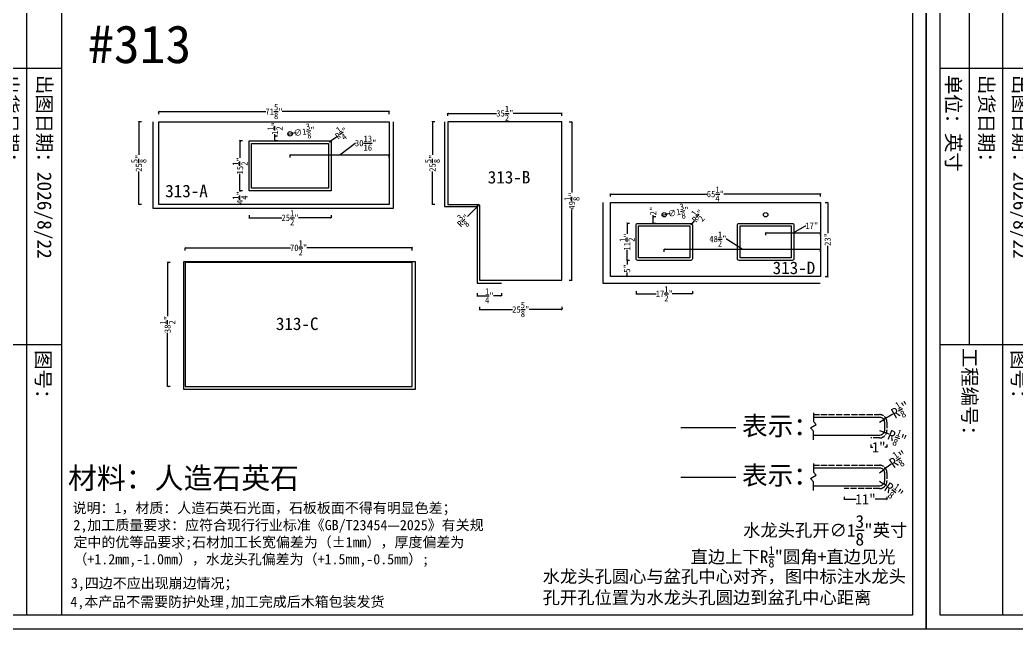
# Model space of a CAD drawing. Header units: millimetres. Extents: x 3183 to 64783, y -8707 to 2293.
# Drawn here: x 42232 to 50091, y -8707 to -3901 of the extents above; entities that cross this region are included whole.
import ezdxf
from ezdxf.lldxf.tags import DXFTag

# ---------------------------------------------------------------- set-up
doc = ezdxf.new("R2010")
doc.units = ezdxf.units.MM
doc.linetypes.add('ACAD_ISO02W100', pattern=[15, 12, -3])
for name, color, linetype in [('大样', 3, 'Continuous'), ('标注', 1, 'Continuous'), ('框', 4, 'Continuous'), ('编号', 6, 'Continuous'), ('说明', 8, 'Continuous')]:
    doc.layers.add(name, color=color, linetype=linetype)
doc.styles.get("Standard").update_dxf_attribs({"font": 'arial.ttf'})
doc.styles.add('样式 1', font='NSimSun.ttf')
tags = doc.linetypes.add('MB', pattern='A,0.5,-0.2,["MB",Standard,S=0.1,R=0,X=-0.1,Y=-0.05],-0.2', length=0.9).pattern_tags.tags
tags[6] = DXFTag(74, 10)
doc.linetypes.add('ZIGZAG', pattern='A,0.00254,-5.08,[131,ltypeshp.shx,S=5.08,R=0,X=-5.08,Y=0],-10.16,[131,ltypeshp.shx,S=5.08,R=180,X=5.08,Y=0],-5.08', length=20.32254)
doc.dimstyles.new('英寸', dxfattribs={"dimtxt": 50, "dimasz": 15, "dimexe": 1, "dimexo": 0.5, "dimtad": 0, "dimdec": 4, "dimlfac": 0.03937, "dimlunit": 5, "dimtxsty": '样式 1', "dimblk": 'ARCHTICK', "dimcen": 2.5, "dimclrt": 1, "dimadec": 0, "dimazin": 0, "dimtfac": 1, "dimtdec": 4, "dimtmove": 0, "dimatfit": 3, "dimfxl": 20, "dimfxlon": 1, "dimtolj": 1, "dimarcsym": 0})

# ---------------------------------------------------------------- blocks, each defined once
blk = doc.blocks.new('框')
for p, q in [((20795, -6593.4), (20795, -7291.7)), ((22381.4, -6593.4), (22381.4, -7291.7)), ((24363.8, -6593.4), (24363.8, -7291.7)), ((20795, -6844.9), (26301.7, -6844.9)), ((19174.7, -7084.3), (24363.8, -7084.3))]:
    blk.add_line(p, q)
at = {"layer": '框'}
for p, q in [((16501.7, -6593.4), (26301.7, -6593.4)), ((19174.7, -6593.4), (19174.7, -7291.7))]:
    blk.add_line(p, q, dxfattribs=at)
for points in [[(16401.7, -391.7), (26401.7, -391.7), (26401.7, -7391.7), (16401.7, -7391.7)], [(16501.7, -491.7), (26301.7, -491.7), (26301.7, -7291.7), (16501.7, -7291.7)]]:
    blk.add_lwpolyline(points, close=True, dxfattribs=at)
at = {"layer": '框', "style": '样式 1'}
for s, height, p in [('惠州市汇鑫恒实业有限公司', 151.106, (16544.1, -6828.5)), ('地址：惠州市惠阳区新圩镇惠深石材城', 105.84, (16557.1, -7023.4)), ('电话：0752-3536688', 97.689, (16541.1, -7215.8)), ('传真：0752-3561688', 97.689, (17865.9, -7215.8))]:
    blk.add_text(s, height=height, dxfattribs=at).set_placement(p)
for tag, p in [('制图人：', (20840.1, -6764.8)), ('出图日期：', (22426.6, -6767.5)), ('图号：', (24401.3, -6776.7)), ('工程名称：', (19243.4, -6892.1)), ('车间确认：', (20840.1, -7012.5)), ('出货日期：', (22426.6, -7010.9)), ('工程编号：', (24384.7, -7131.5)), ('位置：', (19243.4, -7239.7)), ('确认：', (20840.1, -7240)), ('单位：', (22426.6, -7248.8))]:
    blk.add_attdef(tag, p, '', height=101.9, dxfattribs=at)
blk = doc.blocks.new('_ArchTick')
at = {"color": 0, "linetype": 'ByBlock', "const_width": 0.15}
blk.add_lwpolyline([(-0.5, -0.5), (0.5, 0.5)], dxfattribs=at)
blk = doc.blocks.new('*D386')
at = {"layer": 'Defpoints', "color": 0, "transparency": 16777216}
for p in [(49072.5, -7124.9), (48945, -7199.5), (49072.5, -7272.2)]:
    blk.add_point(p, dxfattribs=at)
at = {"layer": '标注', "color": 0, "lineweight": -2, "transparency": 16777216}
for p, q in [((48945, -7252.2), (48945, -7273.2)), ((48945, -7272.2), (48962.1, -7272.2)), ((49072.5, -7272.2), (49055.4, -7272.2)), ((49072.5, -7252.2), (49072.5, -7273.2))]:
    blk.add_line(p, q, dxfattribs=at)
at = {"layer": '标注', "color": 0, "lineweight": -2, "transparency": 16777216, "xscale": 15, "yscale": 15, "zscale": 15, "rotation": 180}
blk.add_blockref('_ArchTick', (48945, -7272.2), dxfattribs=at)
at = {"layer": '标注', "color": 0, "lineweight": -2, "transparency": 16777216, "xscale": 15, "yscale": 15, "zscale": 15}
blk.add_blockref('_ArchTick', (49072.5, -7272.2), dxfattribs=at)
at = {"layer": '标注', "color": 1, "transparency": 16777216, "insert": (49008.7, -7272.2), "char_height": 80, "attachment_point": 5, "style": '样式 1'}
blk.add_mtext('\\A1;1"', dxfattribs=at)
blk = doc.blocks.new('*D382')
at = {"layer": 'Defpoints', "color": 0, "transparency": 16777216}
for p in [(49012.5, -7139.5), (49049.5, -7154.6)]:
    blk.add_point(p, dxfattribs=at)
at = {"layer": '标注', "color": 0, "lineweight": -2, "transparency": 16777216}
for p in [(49012.5, -7139.5), (49088.8, -7170.6)]:
    blk.add_line(p, (49049.5, -7154.6), dxfattribs=at)
at = {"layer": '标注', "color": 0, "lineweight": -2, "transparency": 16777216, "xscale": 15, "yscale": 15, "zscale": 15, "rotation": 157.7819886964683}
blk.add_blockref('_ArchTick', (49049.5, -7154.6), dxfattribs=at)
at = {"layer": '标注', "color": 1, "transparency": 16777216, "insert": (49153, -7196.8), "char_height": 80, "attachment_point": 5, "rotation": 337.78199, "style": '样式 1'}
blk.add_mtext('\\A1;R{\\H0.7x;\\S1/8;}"', dxfattribs=at)
blk = doc.blocks.new('*D383')
at = {"layer": 'Defpoints', "color": 0, "transparency": 16777216}
for p in [(49047, -7054.5), (49012.5, -7074.8)]:
    blk.add_point(p, dxfattribs=at)
at = {"layer": '标注', "color": 0, "lineweight": -2, "transparency": 16777216}
for p in [(49012.5, -7074.8), (49119.9, -7011.8)]:
    blk.add_line(p, (49047, -7054.5), dxfattribs=at)
at = {"layer": '标注', "color": 0, "lineweight": -2, "transparency": 16777216, "xscale": 15, "yscale": 15, "zscale": 15, "rotation": 210.3681656591361}
blk.add_blockref('_ArchTick', (49047, -7054.5), dxfattribs=at)
at = {"layer": '标注', "color": 1, "transparency": 16777216, "insert": (49179.8, -6976.8), "char_height": 80, "width": 32.078, "attachment_point": 5, "rotation": 30.36817, "style": '样式 1'}
blk.add_mtext('\\A1;R{\\H0.7x;\\S1/8;}"', dxfattribs=at)
blk = doc.blocks.new('*D387')
at = {"layer": 'Defpoints', "color": 0, "transparency": 16777216}
for p in [(49072.5, -7524.6), (48734.9, -7599.2), (49072.5, -7682.9)]:
    blk.add_point(p, dxfattribs=at)
at = {"layer": '标注', "color": 0, "lineweight": -2, "transparency": 16777216}
for p, q in [((48734.9, -7662.9), (48734.9, -7683.9)), ((48734.9, -7682.9), (48828.4, -7682.9)), ((49072.5, -7682.9), (48978.9, -7682.9)), ((49072.5, -7662.9), (49072.5, -7683.9))]:
    blk.add_line(p, q, dxfattribs=at)
at = {"layer": '标注', "color": 0, "lineweight": -2, "transparency": 16777216, "xscale": 15, "yscale": 15, "zscale": 15, "rotation": 180}
blk.add_blockref('_ArchTick', (48734.9, -7682.9), dxfattribs=at)
at = {"layer": '标注', "color": 0, "lineweight": -2, "transparency": 16777216, "xscale": 15, "yscale": 15, "zscale": 15}
blk.add_blockref('_ArchTick', (49072.5, -7682.9), dxfattribs=at)
at = {"layer": '标注', "color": 1, "transparency": 16777216, "insert": (48903.7, -7682.9), "char_height": 80, "attachment_point": 5, "style": '样式 1'}
blk.add_mtext('\\A1;11"', dxfattribs=at)
blk = doc.blocks.new('*D384')
at = {"layer": 'Defpoints', "color": 0, "transparency": 16777216}
for p in [(49012.5, -7539.2), (49045.5, -7561.8)]:
    blk.add_point(p, dxfattribs=at)
at = {"layer": '标注', "color": 0, "lineweight": -2, "transparency": 16777216}
for p in [(49012.5, -7539.2), (49070.2, -7578.8)]:
    blk.add_line(p, (49045.5, -7561.8), dxfattribs=at)
at = {"layer": '标注', "color": 0, "lineweight": -2, "transparency": 16777216, "xscale": 15, "yscale": 15, "zscale": 15, "rotation": 145.496336751183}
blk.add_blockref('_ArchTick', (49045.5, -7561.8), dxfattribs=at)
at = {"layer": '标注', "color": 1, "transparency": 16777216, "insert": (49127.3, -7618.1), "char_height": 80, "attachment_point": 5, "rotation": 325.49634, "style": '样式 1'}
blk.add_mtext('\\A1;R{\\H0.7x;\\S1/8;}"', dxfattribs=at)
blk = doc.blocks.new('*D385')
at = {"layer": 'Defpoints', "color": 0, "transparency": 16777216}
for p in [(49045, -7451.1), (49012.5, -7474.5)]:
    blk.add_point(p, dxfattribs=at)
at = {"layer": '标注', "color": 0, "lineweight": -2, "transparency": 16777216}
for p in [(49012.5, -7474.5), (49106.8, -7406.6)]:
    blk.add_line(p, (49045, -7451.1), dxfattribs=at)
at = {"layer": '标注', "color": 0, "lineweight": -2, "transparency": 16777216, "xscale": 15, "yscale": 15, "zscale": 15, "rotation": 215.7626729903121}
blk.add_blockref('_ArchTick', (49045, -7451.1), dxfattribs=at)
at = {"layer": '标注', "color": 1, "transparency": 16777216, "insert": (49163.1, -7366.1), "char_height": 80, "width": 32.078, "attachment_point": 5, "rotation": 35.76267, "style": '样式 1'}
blk.add_mtext('\\A1;R{\\H0.7x;\\S1/8;}"', dxfattribs=at)
blk = doc.blocks.new('*D494')
at = {"layer": 'Defpoints', "color": 0, "transparency": 16777216}
for p in [(44673.1, -4865.7), (44687.2, -4855.3)]:
    blk.add_point(p, dxfattribs=at)
at = {"layer": '标注', "color": 0, "lineweight": -2, "transparency": 16777216}
for p in [(44673.1, -4865.7), (44728.4, -4824.9)]:
    blk.add_line(p, (44687.2, -4855.3), dxfattribs=at)
at = {"layer": '标注', "color": 0, "lineweight": -2, "transparency": 16777216, "xscale": 15, "yscale": 15, "zscale": 15, "rotation": 216.4564858521647}
blk.add_blockref('_ArchTick', (44687.2, -4855.3), dxfattribs=at)
at = {"layer": '标注', "color": 1, "transparency": 16777216, "insert": (44768.2, -4795.4), "char_height": 50, "attachment_point": 5, "rotation": 36.45649, "style": '样式 1'}
blk.add_mtext('\\A1;R\\S1/4;"', dxfattribs=at)
blk = doc.blocks.new('*D510')
at = {"layer": 'Defpoints', "color": 0, "transparency": 16777216}
for p in [(45841.4, -5373.2), (45848.2, -5366.5)]:
    blk.add_point(p, dxfattribs=at)
at = {"layer": '标注', "color": 0, "lineweight": -2, "transparency": 16777216}
for p in [(45763.4, -5451.1), (45848.2, -5366.5)]:
    blk.add_line(p, (45841.4, -5373.2), dxfattribs=at)
blk.add_arc((45848.2, -5366.5), 9.52, 93.00765, 230.99299, dxfattribs=at)
at = {"layer": '标注', "color": 0, "lineweight": -2, "transparency": 16777216, "xscale": 15, "yscale": 15, "zscale": 15, "rotation": 44.97768200674788}
blk.add_blockref('_ArchTick', (45841.4, -5373.2), dxfattribs=at)
at = {"layer": '标注', "color": 1, "transparency": 16777216, "insert": (45729.2, -5485.3), "char_height": 50, "attachment_point": 5, "rotation": 44.97768, "style": '样式 1'}
blk.add_mtext('\\A1;R{\\H1x;\\S3/8;}"', dxfattribs=at)
blk = doc.blocks.new('*D536')
at = {"layer": 'Defpoints', "color": 0, "transparency": 16777216}
for p in [(45145.9, -4966.6), (44363.3, -5249), (45145.9, -5249)]:
    blk.add_point(p, dxfattribs=at)
at = {"layer": '标注', "color": 0, "lineweight": -2, "transparency": 16777216}
for p, q in [((44754.6, -4966.6), (44877.4, -4873.4)), ((44877.4, -4873.4), (44878.7, -4873.4)), ((44363.3, -4986.6), (44363.3, -4965.6)), ((44363.3, -4966.6), (45145.9, -4966.6)), ((45145.9, -4986.6), (45145.9, -4965.6))]:
    blk.add_line(p, q, dxfattribs=at)
at = {"layer": '标注', "color": 0, "lineweight": -2, "transparency": 16777216, "xscale": 15, "yscale": 15, "zscale": 15, "rotation": 180}
blk.add_blockref('_ArchTick', (44363.3, -4966.6), dxfattribs=at)
at = {"layer": '标注', "color": 0, "lineweight": -2, "transparency": 16777216, "xscale": 15, "yscale": 15, "zscale": 15}
blk.add_blockref('_ArchTick', (45145.9, -4966.6), dxfattribs=at)
at = {"layer": '标注', "color": 1, "transparency": 16777216, "insert": (44959.6, -4873.4), "char_height": 50, "attachment_point": 5, "style": '样式 1'}
blk.add_mtext('\\A1;30{\\H1x;\\S13/16;}"', dxfattribs=at)
blk = doc.blocks.new('*D537')
at = {"layer": 'Defpoints', "color": 0, "transparency": 16777216}
for p in [(44243.9, -4817.2), (44363.3, -4817.2), (44363.3, -4855.3)]:
    blk.add_point(p, dxfattribs=at)
at = {"layer": '标注', "color": 0, "lineweight": -2, "transparency": 16777216}
for p, q in [((44263.9, -4817.2), (44242.9, -4817.2)), ((44263.9, -4855.3), (44242.9, -4855.3)), ((44243.9, -4817.2), (44243.9, -4802.2)), ((44243.9, -4855.3), (44243.9, -4817.2))]:
    blk.add_line(p, q, dxfattribs=at)
at = {"layer": '标注', "color": 0, "lineweight": -2, "transparency": 16777216, "xscale": 15, "yscale": 15, "zscale": 15}
for p, rotation in [((44243.9, -4817.2), 90), ((44243.9, -4855.3), 270)]:
    blk.add_blockref('_ArchTick', p, dxfattribs=dict(at, rotation=rotation))
at = {"layer": '标注', "color": 1, "transparency": 16777216, "insert": (44243.9, -4757.2), "char_height": 50, "attachment_point": 5, "rotation": 90, "style": '样式 1'}
blk.add_mtext('\\A1;1{\\H1x;\\S1/2;}"', dxfattribs=at)
blk = doc.blocks.new('*D538')
at = {"layer": 'Defpoints', "color": 0, "transparency": 16777216}
for p in [(44160.8, -4855.3), (43968.1, -5249), (44160.8, -5249)]:
    blk.add_point(p, dxfattribs=at)
at = {"layer": '标注', "color": 0, "lineweight": -2, "transparency": 16777216}
for p, q in [((43988.1, -4855.3), (43967.1, -4855.3)), ((43968.1, -4855.3), (43968.1, -4989.2)), ((43968.1, -5249), (43968.1, -5115.1)), ((43988.1, -5249), (43967.1, -5249))]:
    blk.add_line(p, q, dxfattribs=at)
at = {"layer": '标注', "color": 0, "lineweight": -2, "transparency": 16777216, "xscale": 15, "yscale": 15, "zscale": 15}
for p, rotation in [((43968.1, -4855.3), 90), ((43968.1, -5249), 270)]:
    blk.add_blockref('_ArchTick', p, dxfattribs=dict(at, rotation=rotation))
at = {"layer": '标注', "color": 1, "transparency": 16777216, "insert": (43968.1, -5052.2), "char_height": 50, "attachment_point": 5, "rotation": 90, "style": '样式 1'}
blk.add_mtext('\\A1;15{\\H1x;\\S1/2;}"', dxfattribs=at)
blk = doc.blocks.new('*D539')
at = {"layer": 'Defpoints', "color": 0, "transparency": 16777216}
for p in [(44146.2, -5249), (43968.1, -5357), (44146.2, -5357)]:
    blk.add_point(p, dxfattribs=at)
at = {"layer": '标注', "color": 0, "lineweight": -2, "transparency": 16777216}
for p, q in [((43988.1, -5249), (43967.1, -5249)), ((43968.1, -5249), (43968.1, -5253.6)), ((43988.1, -5357), (43967.1, -5357)), ((43968.1, -5357), (43968.1, -5352.4))]:
    blk.add_line(p, q, dxfattribs=at)
at = {"layer": '标注', "color": 0, "lineweight": -2, "transparency": 16777216, "xscale": 15, "yscale": 15, "zscale": 15}
for p, rotation in [((43968.1, -5249), 90), ((43968.1, -5357), 270)]:
    blk.add_blockref('_ArchTick', p, dxfattribs=dict(at, rotation=rotation))
at = {"layer": '标注', "color": 1, "transparency": 16777216, "insert": (43968.1, -5303), "char_height": 50, "attachment_point": 5, "rotation": 90, "style": '样式 1'}
blk.add_mtext('\\A1;4{\\H1x;\\S1/4;}"', dxfattribs=at)
blk = doc.blocks.new('*D540')
at = {"layer": 'Defpoints', "color": 0, "transparency": 16777216}
for p in [(44039.5, -5032.4), (44687.2, -5077.9), (44687.2, -5461.4)]:
    blk.add_point(p, dxfattribs=at)
at = {"layer": '标注', "color": 0, "lineweight": -2, "transparency": 16777216}
for p, q in [((44039.5, -5441.4), (44039.5, -5462.4)), ((44039.5, -5461.4), (44298.2, -5461.4)), ((44687.2, -5461.4), (44428.5, -5461.4)), ((44687.2, -5441.4), (44687.2, -5462.4))]:
    blk.add_line(p, q, dxfattribs=at)
at = {"layer": '标注', "color": 0, "lineweight": -2, "transparency": 16777216, "xscale": 15, "yscale": 15, "zscale": 15, "rotation": 180}
blk.add_blockref('_ArchTick', (44039.5, -5461.4), dxfattribs=at)
at = {"layer": '标注', "color": 0, "lineweight": -2, "transparency": 16777216, "xscale": 15, "yscale": 15, "zscale": 15}
blk.add_blockref('_ArchTick', (44687.2, -5461.4), dxfattribs=at)
at = {"layer": '标注', "color": 1, "transparency": 16777216, "insert": (44363.3, -5461.4), "char_height": 50, "attachment_point": 5, "style": '样式 1'}
blk.add_mtext('\\A1;25{\\H1x;\\S1/2;}"', dxfattribs=at)
blk = doc.blocks.new('*D541')
at = {"layer": 'Defpoints', "color": 0, "transparency": 16777216}
for p in [(44346.1, -4802.4), (44380.6, -4797.1)]:
    blk.add_point(p, dxfattribs=at)
at = {"layer": '标注', "color": 0, "lineweight": -2, "transparency": 16777216}
for p in [(44410.2, -4792.4), (44346.1, -4802.4)]:
    blk.add_line(p, (44380.6, -4797.1), dxfattribs=at)
at = {"layer": '标注', "color": 0, "lineweight": -2, "transparency": 16777216, "xscale": 15, "yscale": 15, "zscale": 15}
for p, rotation in [((44346.1, -4802.4), 8.86622339352325), ((44380.6, -4797.1), 188.8662233935232)]:
    blk.add_blockref('_ArchTick', p, dxfattribs=dict(at, rotation=rotation))
at = {"layer": '标注', "color": 1, "transparency": 16777216, "insert": (44475.7, -4782.2), "char_height": 50, "attachment_point": 5, "rotation": 8.86622, "style": '样式 1'}
blk.add_mtext('\\A1;∅1{\\H1x;\\S3/8;}"', dxfattribs=at)
blk = doc.blocks.new('*D542')
at = {"layer": 'Defpoints', "color": 0, "transparency": 16777216}
for p in [(45145.9, -4624), (43326.7, -4706.1), (45145.9, -4706.1)]:
    blk.add_point(p, dxfattribs=at)
at = {"layer": '标注', "color": 0, "lineweight": -2, "transparency": 16777216}
for p, q in [((43326.7, -4644), (43326.7, -4623)), ((43326.7, -4624), (44171.2, -4624)), ((45145.9, -4624), (44301.5, -4624)), ((45145.9, -4644), (45145.9, -4623))]:
    blk.add_line(p, q, dxfattribs=at)
at = {"layer": '标注', "color": 0, "lineweight": -2, "transparency": 16777216, "xscale": 15, "yscale": 15, "zscale": 15, "rotation": 180}
blk.add_blockref('_ArchTick', (43326.7, -4624), dxfattribs=at)
at = {"layer": '标注', "color": 0, "lineweight": -2, "transparency": 16777216, "xscale": 15, "yscale": 15, "zscale": 15}
blk.add_blockref('_ArchTick', (45145.9, -4624), dxfattribs=at)
at = {"layer": '标注', "color": 1, "transparency": 16777216, "insert": (44236.3, -4624), "char_height": 50, "attachment_point": 5, "style": '样式 1'}
blk.add_mtext('\\A1;71{\\H1x;\\S5/8;}"', dxfattribs=at)
blk = doc.blocks.new('*D543')
at = {"layer": 'Defpoints', "color": 0, "transparency": 16777216}
for p in [(43445.4, -4706.1), (43169.8, -5357), (43477.8, -5357)]:
    blk.add_point(p, dxfattribs=at)
at = {"layer": '标注', "color": 0, "lineweight": -2, "transparency": 16777216}
for p, q in [((43189.8, -4706.1), (43168.8, -4706.1)), ((43169.8, -4706.1), (43169.8, -4966)), ((43169.8, -5357), (43169.8, -5097.1)), ((43189.8, -5357), (43168.8, -5357))]:
    blk.add_line(p, q, dxfattribs=at)
at = {"layer": '标注', "color": 0, "lineweight": -2, "transparency": 16777216, "xscale": 15, "yscale": 15, "zscale": 15}
for p, rotation in [((43169.8, -4706.1), 90), ((43169.8, -5357), 270)]:
    blk.add_blockref('_ArchTick', p, dxfattribs=dict(at, rotation=rotation))
at = {"layer": '标注', "color": 1, "transparency": 16777216, "insert": (43169.8, -5031.5), "char_height": 50, "attachment_point": 5, "rotation": 90, "style": '样式 1'}
blk.add_mtext('\\A1;25{\\H1x;\\S5/8;}"', dxfattribs=at)
blk = doc.blocks.new('*D544')
at = {"layer": 'Defpoints', "color": 0, "transparency": 16777216}
for p in [(45606.9, -4706.1), (46508.6, -4638.3), (46508.6, -4706.1)]:
    blk.add_point(p, dxfattribs=at)
at = {"layer": '标注', "color": 0, "lineweight": -2, "transparency": 16777216}
for p, q in [((45606.9, -4658.3), (45606.9, -4637.3)), ((45606.9, -4638.3), (45992.8, -4638.3)), ((46508.6, -4638.3), (46122.6, -4638.3)), ((46508.6, -4658.3), (46508.6, -4637.3))]:
    blk.add_line(p, q, dxfattribs=at)
at = {"layer": '标注', "color": 0, "lineweight": -2, "transparency": 16777216, "xscale": 15, "yscale": 15, "zscale": 15, "rotation": 180}
blk.add_blockref('_ArchTick', (45606.9, -4638.3), dxfattribs=at)
at = {"layer": '标注', "color": 0, "lineweight": -2, "transparency": 16777216, "xscale": 15, "yscale": 15, "zscale": 15}
blk.add_blockref('_ArchTick', (46508.6, -4638.3), dxfattribs=at)
at = {"layer": '标注', "color": 1, "transparency": 16777216, "insert": (46057.7, -4638.3), "char_height": 50, "attachment_point": 5, "style": '样式 1'}
blk.add_mtext('\\A1;35{\\H1x;\\S1/2;}"', dxfattribs=at)
blk = doc.blocks.new('*D545')
at = {"layer": 'Defpoints', "color": 0, "transparency": 16777216}
for p in [(46508.6, -4706.1), (46508.6, -5953.9), (46586.4, -5953.9)]:
    blk.add_point(p, dxfattribs=at)
at = {"layer": '标注', "color": 0, "lineweight": -2, "transparency": 16777216}
for p, q in [((46566.4, -4706.1), (46587.4, -4706.1)), ((46586.4, -4706.1), (46586.4, -5263.8)), ((46586.4, -5953.9), (46586.4, -5396.1)), ((46566.4, -5953.9), (46587.4, -5953.9))]:
    blk.add_line(p, q, dxfattribs=at)
at = {"layer": '标注', "color": 0, "lineweight": -2, "transparency": 16777216, "xscale": 15, "yscale": 15, "zscale": 15}
for p, rotation in [((46586.4, -4706.1), 90), ((46586.4, -5953.9), 270)]:
    blk.add_blockref('_ArchTick', p, dxfattribs=dict(at, rotation=rotation))
at = {"layer": '标注', "color": 1, "transparency": 16777216, "insert": (46586.4, -5330), "char_height": 50, "attachment_point": 5, "rotation": 90, "style": '样式 1'}
blk.add_mtext('\\A1;49{\\H1x;\\S1/8;}"', dxfattribs=at)
blk = doc.blocks.new('*D546')
at = {"layer": 'Defpoints', "color": 0, "transparency": 16777216}
for p in [(45606.9, -4706.1), (45486.4, -5357), (45606.9, -5357)]:
    blk.add_point(p, dxfattribs=at)
at = {"layer": '标注', "color": 0, "lineweight": -2, "transparency": 16777216}
for p, q in [((45506.4, -4706.1), (45485.4, -4706.1)), ((45486.4, -4706.1), (45486.4, -4966)), ((45486.4, -5357), (45486.4, -5097.1)), ((45506.4, -5357), (45485.4, -5357))]:
    blk.add_line(p, q, dxfattribs=at)
at = {"layer": '标注', "color": 0, "lineweight": -2, "transparency": 16777216, "xscale": 15, "yscale": 15, "zscale": 15}
for p, rotation in [((45486.4, -4706.1), 90), ((45486.4, -5357), 270)]:
    blk.add_blockref('_ArchTick', p, dxfattribs=dict(at, rotation=rotation))
at = {"layer": '标注', "color": 1, "transparency": 16777216, "insert": (45486.4, -5031.5), "char_height": 50, "attachment_point": 5, "rotation": 90, "style": '样式 1'}
blk.add_mtext('\\A1;25{\\H1x;\\S5/8;}"', dxfattribs=at)
blk = doc.blocks.new('*D547')
at = {"layer": 'Defpoints', "color": 0, "transparency": 16777216}
for p in [(45857.7, -5953.9), (46508.6, -5953.9), (45857.7, -6185.8)]:
    blk.add_point(p, dxfattribs=at)
at = {"layer": '标注', "color": 0, "lineweight": -2, "transparency": 16777216}
for p, q in [((45857.7, -6165.8), (45857.7, -6186.8)), ((45857.7, -6185.8), (46117.6, -6185.8)), ((46508.6, -6185.8), (46248.7, -6185.8)), ((46508.6, -6165.8), (46508.6, -6186.8))]:
    blk.add_line(p, q, dxfattribs=at)
at = {"layer": '标注', "color": 0, "lineweight": -2, "transparency": 16777216, "xscale": 15, "yscale": 15, "zscale": 15, "rotation": 180}
blk.add_blockref('_ArchTick', (45857.7, -6185.8), dxfattribs=at)
at = {"layer": '标注', "color": 0, "lineweight": -2, "transparency": 16777216, "xscale": 15, "yscale": 15, "zscale": 15}
blk.add_blockref('_ArchTick', (46508.6, -6185.8), dxfattribs=at)
at = {"layer": '标注', "color": 1, "transparency": 16777216, "insert": (46183.1, -6185.8), "char_height": 50, "attachment_point": 5, "style": '样式 1'}
blk.add_mtext('\\A1;25{\\H1x;\\S5/8;}"', dxfattribs=at)
blk = doc.blocks.new('*D548')
at = {"layer": 'Defpoints', "color": 0, "transparency": 16777216}
for p in [(45839.1, -5979.1), (46030.6, -5979.1), (46030.6, -6078.2)]:
    blk.add_point(p, dxfattribs=at)
at = {"layer": '标注', "color": 0, "lineweight": -2, "transparency": 16777216}
for p, q in [((45839.1, -6058.2), (45839.1, -6079.2)), ((45839.1, -6078.2), (45902.1, -6078.2)), ((46030.6, -6078.2), (45967.6, -6078.2)), ((46030.6, -6058.2), (46030.6, -6079.2))]:
    blk.add_line(p, q, dxfattribs=at)
at = {"layer": '标注', "color": 0, "lineweight": -2, "transparency": 16777216, "xscale": 15, "yscale": 15, "zscale": 15, "rotation": 180}
blk.add_blockref('_ArchTick', (45839.1, -6078.2), dxfattribs=at)
at = {"layer": '标注', "color": 0, "lineweight": -2, "transparency": 16777216, "xscale": 15, "yscale": 15, "zscale": 15}
blk.add_blockref('_ArchTick', (46030.6, -6078.2), dxfattribs=at)
at = {"layer": '标注', "color": 1, "transparency": 16777216, "insert": (45934.8, -6078.2), "char_height": 50, "attachment_point": 5, "style": '样式 1'}
blk.add_mtext('\\A1;\\S1/4;"', dxfattribs=at)
blk = doc.blocks.new('*D549')
at = {"layer": 'Defpoints', "color": 0, "transparency": 16777216}
for p in [(45325.7, -5699.1), (43535, -6031.7), (45325.7, -6074)]:
    blk.add_point(p, dxfattribs=at)
at = {"layer": '标注', "color": 0, "lineweight": -2, "transparency": 16777216}
for p, q in [((43535, -5719.1), (43535, -5698.1)), ((43535, -5699.1), (44365.6, -5699.1)), ((45325.7, -5699.1), (44495.1, -5699.1)), ((45325.7, -5719.1), (45325.7, -5698.1))]:
    blk.add_line(p, q, dxfattribs=at)
at = {"layer": '标注', "color": 0, "lineweight": -2, "transparency": 16777216, "xscale": 15, "yscale": 15, "zscale": 15, "rotation": 180}
blk.add_blockref('_ArchTick', (43535, -5699.1), dxfattribs=at)
at = {"layer": '标注', "color": 0, "lineweight": -2, "transparency": 16777216, "xscale": 15, "yscale": 15, "zscale": 15}
blk.add_blockref('_ArchTick', (45325.7, -5699.1), dxfattribs=at)
at = {"layer": '标注', "color": 1, "transparency": 16777216, "insert": (44430.4, -5699.1), "char_height": 50, "attachment_point": 5, "style": '样式 1'}
blk.add_mtext('\\A1;70{\\H1x;\\S1/2;}"', dxfattribs=at)
blk = doc.blocks.new('*D550')
at = {"layer": 'Defpoints', "color": 0, "transparency": 16777216}
for p in [(43705.1, -5815.5), (43397, -6793.2), (43736.7, -6793.2)]:
    blk.add_point(p, dxfattribs=at)
at = {"layer": '标注', "color": 0, "lineweight": -2, "transparency": 16777216}
for p, q in [((43417, -5815.5), (43396, -5815.5)), ((43397, -5815.5), (43397, -6239.5)), ((43397, -6793.2), (43397, -6369.2)), ((43417, -6793.2), (43396, -6793.2))]:
    blk.add_line(p, q, dxfattribs=at)
at = {"layer": '标注', "color": 0, "lineweight": -2, "transparency": 16777216, "xscale": 15, "yscale": 15, "zscale": 15}
for p, rotation in [((43397, -5815.5), 90), ((43397, -6793.2), 270)]:
    blk.add_blockref('_ArchTick', p, dxfattribs=dict(at, rotation=rotation))
at = {"layer": '标注', "color": 1, "transparency": 16777216, "insert": (43397, -6304.4), "char_height": 50, "attachment_point": 5, "rotation": 90, "style": '样式 1'}
blk.add_mtext('\\A1;38{\\H1x;\\S1/2;}"', dxfattribs=at)
blk = doc.blocks.new('*D551')
at = {"layer": 'Defpoints', "color": 0, "transparency": 16777216}
for p in [(48547.5, -5579.7), (48115.7, -5798.5), (48547.5, -5798.5)]:
    blk.add_point(p, dxfattribs=at)
at = {"layer": '标注', "color": 0, "lineweight": -2, "transparency": 16777216}
for p, q in [((48115.7, -5599.7), (48115.7, -5578.7)), ((48115.7, -5579.7), (48547.5, -5579.7)), ((48331.6, -5579.7), (48430.6, -5525.4)), ((48430.6, -5525.4), (48431.9, -5525.4)), ((48547.5, -5599.7), (48547.5, -5578.7))]:
    blk.add_line(p, q, dxfattribs=at)
at = {"layer": '标注', "color": 0, "lineweight": -2, "transparency": 16777216, "xscale": 15, "yscale": 15, "zscale": 15, "rotation": 180}
blk.add_blockref('_ArchTick', (48115.7, -5579.7), dxfattribs=at)
at = {"layer": '标注', "color": 0, "lineweight": -2, "transparency": 16777216, "xscale": 15, "yscale": 15, "zscale": 15}
blk.add_blockref('_ArchTick', (48547.5, -5579.7), dxfattribs=at)
at = {"layer": '标注', "color": 1, "transparency": 16777216, "insert": (48479.2, -5525.4), "char_height": 50, "attachment_point": 5, "style": '样式 1'}
blk.add_mtext('\\A1;17"', dxfattribs=at)
blk = doc.blocks.new('*D552')
at = {"layer": 'Defpoints', "color": 0, "transparency": 16777216}
for p in [(48547.5, -5710.2), (47315.6, -5798.5), (48547.5, -5798.5)]:
    blk.add_point(p, dxfattribs=at)
at = {"layer": '标注', "color": 0, "lineweight": -2, "transparency": 16777216}
for p, q in [((47805.5, -5629.8), (47804.2, -5629.8)), ((47931.5, -5710.2), (47805.5, -5629.8)), ((47315.6, -5730.2), (47315.6, -5709.2)), ((47315.6, -5710.2), (48547.5, -5710.2)), ((48547.5, -5730.2), (48547.5, -5709.2))]:
    blk.add_line(p, q, dxfattribs=at)
at = {"layer": '标注', "color": 0, "lineweight": -2, "transparency": 16777216, "xscale": 15, "yscale": 15, "zscale": 15, "rotation": 180}
blk.add_blockref('_ArchTick', (47315.6, -5710.2), dxfattribs=at)
at = {"layer": '标注', "color": 0, "lineweight": -2, "transparency": 16777216, "xscale": 15, "yscale": 15, "zscale": 15}
blk.add_blockref('_ArchTick', (48547.5, -5710.2), dxfattribs=at)
at = {"layer": '标注', "color": 1, "transparency": 16777216, "insert": (47738.5, -5629.8), "char_height": 50, "attachment_point": 5, "style": '样式 1'}
blk.add_mtext('\\A1;48{\\H1x;\\S1/2;}"', dxfattribs=at)
blk = doc.blocks.new('*D553')
at = {"layer": 'Defpoints', "color": 0, "transparency": 16777216}
for p in [(47227.9, -5455.6), (47315.6, -5455.6), (47315.6, -5506.4)]:
    blk.add_point(p, dxfattribs=at)
at = {"layer": '标注', "color": 0, "lineweight": -2, "transparency": 16777216}
for p, q in [((47247.9, -5455.6), (47226.9, -5455.6)), ((47227.9, -5455.6), (47227.9, -5440.6)), ((47227.9, -5506.4), (47227.9, -5455.6)), ((47247.9, -5506.4), (47226.9, -5506.4))]:
    blk.add_line(p, q, dxfattribs=at)
at = {"layer": '标注', "color": 0, "lineweight": -2, "transparency": 16777216, "xscale": 15, "yscale": 15, "zscale": 15}
for p, rotation in [((47227.9, -5455.6), 90), ((47227.9, -5506.4), 270)]:
    blk.add_blockref('_ArchTick', p, dxfattribs=dict(at, rotation=rotation))
at = {"layer": '标注', "color": 1, "transparency": 16777216, "insert": (47227.9, -5409), "char_height": 50, "attachment_point": 5, "rotation": 90, "style": '样式 1'}
blk.add_mtext('\\A1;2"', dxfattribs=at)
blk = doc.blocks.new('*D554')
at = {"layer": 'Defpoints', "color": 0, "transparency": 16777216}
for p in [(47160.7, -5506.4), (47022, -5798.5), (47160.7, -5798.5)]:
    blk.add_point(p, dxfattribs=at)
at = {"layer": '标注', "color": 0, "lineweight": -2, "transparency": 16777216}
for p, q in [((47042, -5506.4), (47021, -5506.4)), ((47022, -5506.4), (47022, -5589.6)), ((47022, -5798.5), (47022, -5715.4)), ((47042, -5798.5), (47021, -5798.5))]:
    blk.add_line(p, q, dxfattribs=at)
at = {"layer": '标注', "color": 0, "lineweight": -2, "transparency": 16777216, "xscale": 15, "yscale": 15, "zscale": 15}
for p, rotation in [((47022, -5506.4), 90), ((47022, -5798.5), 270)]:
    blk.add_blockref('_ArchTick', p, dxfattribs=dict(at, rotation=rotation))
at = {"layer": '标注', "color": 1, "transparency": 16777216, "insert": (47022, -5652.5), "char_height": 50, "attachment_point": 5, "rotation": 90, "style": '样式 1'}
blk.add_mtext('\\A1;11{\\H1x;\\S1/2;}"', dxfattribs=at)
blk = doc.blocks.new('*D555')
at = {"layer": 'Defpoints', "color": 0, "transparency": 16777216}
for p in [(47160.7, -5798.5), (47022, -5925.5), (47160.7, -5925.5)]:
    blk.add_point(p, dxfattribs=at)
at = {"layer": '标注', "color": 0, "lineweight": -2, "transparency": 16777216}
for p, q in [((47042, -5798.5), (47021, -5798.5)), ((47022, -5798.5), (47022, -5830.7)), ((47022, -5925.5), (47022, -5893.4)), ((47042, -5925.5), (47021, -5925.5))]:
    blk.add_line(p, q, dxfattribs=at)
at = {"layer": '标注', "color": 0, "lineweight": -2, "transparency": 16777216, "xscale": 15, "yscale": 15, "zscale": 15}
for p, rotation in [((47022, -5798.5), 90), ((47022, -5925.5), 270)]:
    blk.add_blockref('_ArchTick', p, dxfattribs=dict(at, rotation=rotation))
at = {"layer": '标注', "color": 1, "transparency": 16777216, "insert": (47022, -5862), "char_height": 50, "attachment_point": 5, "rotation": 90, "style": '样式 1'}
blk.add_mtext('\\A1;5"', dxfattribs=at)
blk = doc.blocks.new('*D556')
at = {"layer": 'Defpoints', "color": 0, "transparency": 16777216}
for p in [(47093.3, -5688.8), (47537.8, -5710.2), (47537.8, -6062)]:
    blk.add_point(p, dxfattribs=at)
at = {"layer": '标注', "color": 0, "lineweight": -2, "transparency": 16777216}
for p, q in [((47093.3, -6042), (47093.3, -6063)), ((47537.8, -6042), (47537.8, -6063)), ((47093.3, -6062), (47252.6, -6062)), ((47537.8, -6062), (47378.5, -6062))]:
    blk.add_line(p, q, dxfattribs=at)
at = {"layer": '标注', "color": 0, "lineweight": -2, "transparency": 16777216, "xscale": 15, "yscale": 15, "zscale": 15, "rotation": 180}
blk.add_blockref('_ArchTick', (47093.3, -6062), dxfattribs=at)
at = {"layer": '标注', "color": 0, "lineweight": -2, "transparency": 16777216, "xscale": 15, "yscale": 15, "zscale": 15}
blk.add_blockref('_ArchTick', (47537.8, -6062), dxfattribs=at)
at = {"layer": '标注', "color": 1, "transparency": 16777216, "insert": (47315.6, -6062), "char_height": 50, "attachment_point": 5, "style": '样式 1'}
blk.add_mtext('\\A1;17{\\H1x;\\S1/2;}"', dxfattribs=at)
blk = doc.blocks.new('*D557')
at = {"layer": 'Defpoints', "color": 0, "transparency": 16777216}
for p in [(47525.1, -5519.1), (47532.8, -5509.1)]:
    blk.add_point(p, dxfattribs=at)
at = {"layer": '标注', "color": 0, "lineweight": -2, "transparency": 16777216}
for p in [(47551.2, -5485.3), (47525.1, -5519.1)]:
    blk.add_line(p, (47532.8, -5509.1), dxfattribs=at)
at = {"layer": '标注', "color": 0, "lineweight": -2, "transparency": 16777216, "xscale": 15, "yscale": 15, "zscale": 15, "rotation": 232.4062030658569}
blk.add_blockref('_ArchTick', (47532.8, -5509.1), dxfattribs=at)
at = {"layer": '标注', "color": 1, "transparency": 16777216, "insert": (47580.4, -5447.3), "char_height": 50, "attachment_point": 5, "rotation": 52.4062, "style": '样式 1'}
blk.add_mtext('\\A1;R{\\H1x;\\S1/2;}"', dxfattribs=at)
blk = doc.blocks.new('*D558')
at = {"layer": 'Defpoints', "color": 0, "transparency": 16777216}
for p in [(47298.4, -5441.6), (47332.7, -5434.8)]:
    blk.add_point(p, dxfattribs=at)
at = {"layer": '标注', "color": 0, "lineweight": -2, "transparency": 16777216}
for p in [(47298.4, -5441.6), (47362.1, -5428.9)]:
    blk.add_line(p, (47332.7, -5434.8), dxfattribs=at)
at = {"layer": '标注', "color": 0, "lineweight": -2, "transparency": 16777216, "xscale": 15, "yscale": 15, "zscale": 15}
for p, rotation in [((47298.4, -5441.6), 11.34006444441391), ((47332.7, -5434.8), 191.3400644444139)]:
    blk.add_blockref('_ArchTick', p, dxfattribs=dict(at, rotation=rotation))
at = {"layer": '标注', "color": 1, "transparency": 16777216, "insert": (47427.1, -5415.8), "char_height": 50, "attachment_point": 5, "rotation": 11.34006, "style": '样式 1'}
blk.add_mtext('\\A1;∅1{\\H1x;\\S3/8;}"', dxfattribs=at)
blk = doc.blocks.new('*D559')
at = {"layer": 'Defpoints', "color": 0, "transparency": 16777216}
for p in [(46890.1, -5341.3), (48547.5, -5275.1), (48547.5, -5341.3)]:
    blk.add_point(p, dxfattribs=at)
at = {"layer": '标注', "color": 0, "lineweight": -2, "transparency": 16777216}
for p, q in [((46890.1, -5295.1), (46890.1, -5274.1)), ((46890.1, -5275.1), (47652, -5275.1)), ((48547.5, -5275.1), (47785.6, -5275.1)), ((48547.5, -5295.1), (48547.5, -5274.1))]:
    blk.add_line(p, q, dxfattribs=at)
at = {"layer": '标注', "color": 0, "lineweight": -2, "transparency": 16777216, "xscale": 15, "yscale": 15, "zscale": 15, "rotation": 180}
blk.add_blockref('_ArchTick', (46890.1, -5275.1), dxfattribs=at)
at = {"layer": '标注', "color": 0, "lineweight": -2, "transparency": 16777216, "xscale": 15, "yscale": 15, "zscale": 15}
blk.add_blockref('_ArchTick', (48547.5, -5275.1), dxfattribs=at)
at = {"layer": '标注', "color": 1, "transparency": 16777216, "insert": (47718.8, -5275.1), "char_height": 50, "attachment_point": 5, "style": '样式 1'}
blk.add_mtext('\\A1;65{\\H1x;\\S1/4;}"', dxfattribs=at)
blk = doc.blocks.new('*D560')
at = {"layer": 'Defpoints', "color": 0, "transparency": 16777216}
for p in [(48480.5, -5341.3), (48480.5, -5925.5), (48604.9, -5925.5)]:
    blk.add_point(p, dxfattribs=at)
at = {"layer": '标注', "color": 0, "lineweight": -2, "transparency": 16777216}
for p, q in [((48584.9, -5341.3), (48605.9, -5341.3)), ((48604.9, -5341.3), (48604.9, -5583.9)), ((48604.9, -5925.5), (48604.9, -5683)), ((48584.9, -5925.5), (48605.9, -5925.5))]:
    blk.add_line(p, q, dxfattribs=at)
at = {"layer": '标注', "color": 0, "lineweight": -2, "transparency": 16777216, "xscale": 15, "yscale": 15, "zscale": 15}
for p, rotation in [((48604.9, -5341.3), 90), ((48604.9, -5925.5), 270)]:
    blk.add_blockref('_ArchTick', p, dxfattribs=dict(at, rotation=rotation))
at = {"layer": '标注', "color": 1, "transparency": 16777216, "insert": (48604.9, -5633.4), "char_height": 50, "attachment_point": 5, "rotation": 90, "style": '样式 1'}
blk.add_mtext('\\A1;23"', dxfattribs=at)

msp = doc.modelspace()

# ---------------------------------------------------------------- linework, layer by layer
for p, q in [((48491.95511, -7000.07074), (48491.95511, -7069.46682)), ((48491.95511, -7069.46682), (48513.7236, -7093.68529)), ((48470.18661, -7120.5356), (48513.7236, -7093.68529)), ((48491.95511, -7144.75407), (48470.18661, -7120.5356)), ((48491.95511, -7214.15015), (48491.95511, -7144.75407)), ((48491.95511, -7399.79838), (48491.95511, -7469.19446)), ((48470.18661, -7520.26325), (48513.7236, -7493.41293)), ((48491.95511, -7544.48172), (48470.18661, -7520.26325)), ((48491.95511, -7469.19446), (48513.7236, -7493.41293)), ((48491.95511, -7613.8778), (48491.95511, -7544.48172))]:
    msp.add_line(p, q)
at = {"linetype": 'ZIGZAG', "ltscale": 15}
msp.add_line((47445.71208, -7118.09391), (47879.61685, -7118.09391), dxfattribs=at)
at = {"linetype": 'MB', "ltscale": 470}
msp.add_line((47445.71208, -7507.88816), (47879.61685, -7507.88816), dxfattribs=at)
for points in [[(45145.94855, -5356.95715), (43326.67355, -5356.95715), (43326.67355, -4706.08215), (45145.94855, -4706.08215)], [(44687.16055, -4855.30715), (44687.16055, -5249.00715), (44039.46055, -5249.00715), (44039.46055, -4855.30715)], [(46890.10166, -5925.54932), (46890.10166, -5341.34932), (48547.45166, -5341.34932), (48547.45166, -5925.54932)], [(45325.70478, -6793.21284), (45325.70478, -5815.51284), (43535.00478, -5815.51284), (43535.00478, -6793.21284)]]:
    msp.add_lwpolyline(points, close=True)
for points in [[(45857.6837, -5953.85715), (46508.5587, -5953.85715), (46508.5587, -4706.08215), (45606.8587, -4706.08215), (45606.8587, -5356.95715), (45848.1587, -5356.95715, -0.4142135624), (45857.6837, -5366.48215)], [(47106.00166, -5506.44932), (47525.10166, -5506.44932, -0.4142135624), (47537.80166, -5519.14932), (47537.80166, -5785.84932, -0.4142135624), (47525.10166, -5798.54932), (47106.00166, -5798.54932, -0.4142135624), (47093.30166, -5785.84932), (47093.30166, -5519.14932, -0.4142135624)], [(47906.10166, -5506.44932), (48325.20166, -5506.44932, -0.4142135624), (48337.90166, -5519.14932), (48337.90166, -5785.84932, -0.4142135624), (48325.20166, -5798.54932), (47906.10166, -5798.54932, -0.4142135624), (47893.40166, -5785.84932), (47893.40166, -5519.14932, -0.4142135624)]]:
    msp.add_lwpolyline(points, format="xyb", close=True)
at = {"linetype": 'ACAD_ISO02W100', "ltscale": 4}
for points in [[(48491.95511, -7014.76878), (49012.49255, -7014.76878, -0.4142135624), (49072.49255, -7074.76878), (49072.49255, -7139.45211, -0.4142135624), (49012.49255, -7199.45211), (48944.99817, -7199.45211)], [(48491.95511, -7414.49642), (49012.49255, -7414.49642, -0.4142135624), (49072.49255, -7474.49642), (49072.49255, -7539.17976, -0.4142135624), (49012.49255, -7599.17976), (48734.87345, -7599.17976)]]:
    msp.add_lwpolyline(points, format="xyb", dxfattribs=at)
for points in [[(48491.95511, -7034.76878), (49012.49255, -7034.76878, -0.4142135624), (49052.49255, -7074.76878), (49052.49255, -7139.45211, -0.4142135624), (49012.49255, -7179.45211), (48491.95511, -7179.45211)], [(48491.95511, -7434.49642), (49012.49255, -7434.49642, -0.4142135624), (49052.49255, -7474.49642), (49052.49255, -7539.17976, -0.4142135624), (49012.49255, -7579.17976), (48491.95511, -7579.17976)]]:
    msp.add_lwpolyline(points, format="xyb")
for centre in [(44363.31055, -4799.74465), (47315.55166, -5438.18682), (48115.65166, -5438.18682)]:
    msp.add_circle(centre, 17.4625)
at = {"layer": '大样', "linetype": 'MB', "ltscale": 400}
msp.add_line((45351.04425, -6816.44789), (43525.87721, -6816.44789), dxfattribs=at)
at = {"layer": '大样', "linetype": 'ZIGZAG', "ltscale": 5}
for points in [[(43280.33832, -4706.08215), (43280.33832, -5387.50726), (45179.97751, -5387.50726), (45179.97751, -4704.3735)], [(45582.53439, -4706.08215), (45582.53439, -5374.22927), (45839.07121, -5374.22927), (45839.07121, -5979.05692), (46030.62292, -5979.05692)], [(46829.95885, -5341.34932), (46829.95885, -5977.77458), (48544.55537, -5977.77458)], [(43525.87721, -6816.44789), (43525.87721, -5806.26356), (45351.04425, -5806.26356), (45351.04425, -6816.44789)]]:
    msp.add_lwpolyline(points, dxfattribs=at)
for points in [[(44059.46055, -4875.30715), (44667.16055, -4875.30715), (44667.16055, -5229.00715), (44059.46055, -5229.00715)], [(47113.30166, -5526.44932), (47517.80166, -5526.44932), (47517.80166, -5778.54932), (47113.30166, -5778.54932)], [(47913.40166, -5526.44932), (48317.90166, -5526.44932), (48317.90166, -5778.54932), (47913.40166, -5778.54932)]]:
    msp.add_lwpolyline(points, close=True, dxfattribs=at)

# ---------------------------------------------------------------- block references
at = {"layer": '框', "xscale": 1.1, "yscale": 1.1, "zscale": 1.1, "rotation": 270}
for p in [(49813.73076, 20334.46211), (57513.73076, 20334.46211)]:
    msp.add_blockref('框', p, dxfattribs=at).add_auto_attribs({'工程编号：': '工程编号：', '图号：': '图号：', '出图日期：': '出图日期：2026/8/22', '出货日期：': '出货日期：', '单位：': '单位：英寸', '确认：': '确认：', '车间确认：': '车间确认：', '制图人：': '制图人：陈俊名', '位置：': '位置：三层', '工程名称：': '工程名称：'})

# ---------------------------------------------------------------- texts
at = {"style": '样式 1'}
for s, height, p in [('#313', 298.833937, (42769.91142, -4241.87503)), ('表示：', 148.335143, (47929.05657, -7179.06421)), ('材料：人造石英石', 167.040749, (42610.89612, -7599.74178)), ('表示：', 148.335143, (47929.05657, -7568.85846))]:
    msp.add_text(s, height=height, dxfattribs=at).set_placement(p)
at = {"layer": '编号', "style": '样式 1'}
for s, p in [('313-B', (45922.8733, -5191.5964)), ('313-A', (43378.08186, -5300.29963)), ('313-D', (48170.75504, -5906.52057)), ('313-C', (44251.37489, -6347.87542))]:
    msp.add_text(s, height=98.784974, dxfattribs=at).set_placement(p)
at = {"layer": '说明', "style": '样式 1'}
for s, p in [('说明：1，材质：人造石英石光面，石板板面不得有明显色差；', (42647.28762, -7792.02171)), ('3,四边不应出现崩边情况；', (42634.18377, -8385.43461)), ('4,本产品不需要防护处理,加工完成后木箱包装发货', (42629.85368, -8531.96857))]:
    msp.add_text(s, height=80.7646928, dxfattribs=at).set_placement(p)
at = {"layer": '说明', "attachment_point": 1, "style": '样式 1'}
for s, insert, char_height, width in [('2,加工质量要求：应符合现行行业标准《GB/T23454—2025》有关规定中的优等品要求;石材加工长宽偏差为（±1mm），厚度偏差为（+1.2mm,-1.0mm），水龙头孔偏差为（+1.5mm,-0.5mm）;\\P', (42654.18534, -7846.23813), 80.76469278, 3265.2939405), ('\\A1;水龙头孔开∅1\\S3/8;"英寸', (47937.53961, -7807.77114), 100.0649113, 1302.0825707), ('\\A1;\\pxql;直边上下R{\\H0.7x;\\S1/8;}"圆角+直边见光', (47523.23137, -8052.88307), 100.0649113, 1776.3365841), ('水龙头孔圆心与盆孔中心对齐，图中标注水龙头孔开孔位置为水龙头孔圆边到盆孔中心距离', (46355.7927, -8241.77375), 100.0649113, 2932.7286827)]:
    msp.add_mtext(s, dxfattribs=dict(at, insert=insert, char_height=char_height, width=width))

# ---------------------------------------------------------------- dimensions: what is measured, and where the dimension line sits
at = {"layer": '标注'}
for base, p1, p2, picture, middle in [((45145.94855, -4624.02664), (43326.67355, -4706.08215), (45145.94855, -4706.08215), '*D542', (44236.31105, -4624.02664)), ((46508.5587, -4638.27939), (45606.8587, -4706.08215), (46508.5587, -4706.08215), '*D544', (46057.7087, -4638.27939)), ((44687.16055, -5461.43785), (44039.46055, -5032.41937), (44687.16055, -5077.91993), '*D540', (44363.31055, -5461.43785)), ((48547.45166, -5275.10859), (46890.10166, -5341.34932), (48547.45166, -5341.34932), '*D559', (47718.77666, -5275.10859)), ((45325.70478, -5699.13355), (43535.00478, -6031.69298), (45325.70478, -6074.03921), '*D549', (44430.35478, -5699.13355)), ((47537.80166, -6061.9679), (47093.30166, -5688.8206), (47537.80166, -5710.21806), '*D556', (47315.55166, -6061.9679)), ((45857.6837, -6185.76825), (46508.5587, -5953.85715), (45857.6837, -5953.85715), '*D547', (46183.1212, -6185.76825))]:
    dim = msp.add_linear_dim(base=base, p1=p1, p2=p2, dimstyle='英寸', override={"dimpost": '"'}, dxfattribs=at)
    dim.commit()
    dim.dimension.update_dxf_attribs({"geometry": picture, "text_midpoint": middle})
for base, p1, p2, picture, middle in [((43169.8106, -5356.95715), (43445.40049, -4706.08215), (43477.76957, -5356.95715), '*D543', (43169.8106, -5031.51965)), ((44243.90595, -4817.20715), (44363.31055, -4855.30715), (44363.31055, -4817.20715), '*D537', (44243.90595, -4757.16874)), ((45486.35891, -5356.95715), (45606.8587, -4706.08215), (45606.8587, -5356.95715), '*D546', (45486.35891, -5031.51965)), ((46586.35578, -5953.85715), (46508.5587, -4706.08215), (46508.5587, -5953.85715), '*D545', (46586.35578, -5329.96965)), ((43968.10375, -5249.00715), (44160.84, -4855.30715), (44160.84, -5249.00715), '*D538', (43968.10375, -5052.15715)), ((43968.10375, -5356.95715), (44146.20188, -5249.00715), (44146.20188, -5356.95715), '*D539', (43968.10375, -5302.98215)), ((48604.85602, -5925.54932), (48480.46166, -5341.34932), (48480.46166, -5925.54932), '*D560', (48604.85602, -5633.44932)), ((47227.87941, -5455.64932), (47315.55166, -5506.44932), (47315.55166, -5455.64932), '*D553', (47227.87941, -5409.01873)), ((47022.00607, -5798.54932), (47160.68471, -5506.44932), (47160.68471, -5798.54932), '*D554', (47022.00607, -5652.49932)), ((43396.98279, -6793.21284), (43705.1085, -5815.51284), (43736.72677, -6793.21284), '*D550', (43396.98279, -6304.36284)), ((47022.00607, -5925.54932), (47160.68471, -5798.54932), (47160.68471, -5925.54932), '*D555', (47022.00607, -5862.04932))]:
    dim = msp.add_linear_dim(base=base, p1=p1, p2=p2, angle=90, dimstyle='英寸', override={"dimpost": '"'}, dxfattribs=at)
    dim.commit()
    dim.dimension.update_dxf_attribs({"geometry": picture, "text_midpoint": middle})
for p1, p2, picture, middle in [((44346.05671, -4802.43611), (44380.56438, -4797.05319), '*D541', (44475.68153, -4782.21568)), ((47298.43007, -5441.6205), (47332.67325, -5434.75314), '*D558', (47427.06131, -5415.82389))]:
    dim = msp.add_diameter_dim_2p(p1=p1, p2=p2, dimstyle='英寸', override={"dimpost": '"'}, dxfattribs=at)
    dim.commit()
    dim.dimension.update_dxf_attribs({"geometry": picture, "text_midpoint": middle})
for center, mpoint, text, override, picture, middle in [((44673.11531, -4865.68358), (44687.16055, -4855.30715), 'R\\S1/4;"', {"dimpost": '"'}, '*D494', (44768.18531, -4795.44715)), ((49012.49255, -7074.76878), (49047.00434, -7054.5466), 'R{\\H0.7x;\\S1/8;}"', {"dimtxt": 80, "dimpost": '"'}, '*D383', (49179.75061, -6976.76393)), ((49012.49255, -7139.45211), (49049.52262, -7154.57738), 'R{\\H0.7x;\\S1/8;}"', {"dimtxt": 80, "dimpost": '"'}, '*D382', (49152.99693, -7196.84242)), ((49012.49255, -7474.49642), (49044.95034, -7451.11926), 'R{\\H0.7x;\\S1/8;}"', {"dimtxt": 80, "dimpost": '"'}, '*D385', (49163.05154, -7366.05889))]:
    dim = msp.add_radius_dim(center=center, mpoint=mpoint, text=text, dimstyle='英寸', override=override, dxfattribs=at)
    dim.commit()
    dim.dimension.update_dxf_attribs({"geometry": picture, "text_midpoint": middle, "dimtype": 164})
for base, p1, p2, picture, middle in [((45145.94855, -4966.5613), (44363.31055, -5249.00715), (45145.94855, -5249.00715), '*D536', (44879.31252, -4873.39917)), ((48547.45166, -5579.67794), (48115.65166, -5798.54932), (48547.45166, -5798.54932), '*D551', (48432.5205, -5525.42494)), ((48547.45166, -5710.21806), (47315.55166, -5798.54932), (48547.45166, -5798.54932), '*D552', (47803.61642, -5629.78783))]:
    dim = msp.add_linear_dim(base=base, p1=p1, p2=p2, dimstyle='英寸', override={"dimpost": '"', "dimtmove": 1}, dxfattribs=at)
    dim.commit()
    dim.dimension.update_dxf_attribs({"geometry": picture, "text_midpoint": middle, "dimtype": 160})
dim = msp.add_radius_dim(center=(45848.1587, -5366.48215), mpoint=(45841.42088, -5373.21472), dimstyle='英寸', override={"dimpost": '"'}, dxfattribs=at)
dim.commit()
dim.dimension.update_dxf_attribs({"geometry": '*D510', "text_midpoint": (45729.21737, -5485.33085), "dimtype": 164})
dim = msp.add_radius_dim(center=(47525.10166, -5519.14932), mpoint=(47532.84941, -5509.0864), dimstyle='英寸', override={"dimpost": '"'}, dxfattribs=at)
dim.commit()
dim.dimension.update_dxf_attribs({"geometry": '*D557', "text_midpoint": (47580.41658, -5447.30534)})
for base, p1, p2, text, override, picture, middle in [((46030.62292, -6078.16082), (45839.07121, -5979.05692), (46030.62292, -5979.05692), '\\S1/4;"', {"dimpost": '"'}, '*D548', (45934.84707, -6078.16082)), ((49072.49255, -7272.16455), (48944.99817, -7199.45211), (49072.49255, -7124.88443), '1"', {"dimtxt": 80, "dimpost": '"'}, '*D386', (49008.74536, -7272.16455)), ((49072.49255, -7682.89966), (48734.87345, -7599.17976), (49072.49255, -7524.61208), '11"', {"dimtxt": 80, "dimpost": '"'}, '*D387', (48903.683, -7682.89966))]:
    dim = msp.add_linear_dim(base=base, p1=p1, p2=p2, text=text, dimstyle='英寸', override=override, dxfattribs=at)
    dim.commit()
    dim.dimension.update_dxf_attribs({"geometry": picture, "text_midpoint": middle})
dim = msp.add_radius_dim(center=(49012.49255, -7539.17976), mpoint=(49045.45615, -7561.83811), text='R{\\H0.7x;\\S1/8;}"', dimstyle='英寸', override={"dimtxt": 80, "dimpost": '"'}, dxfattribs=at)
dim.commit()
dim.dimension.update_dxf_attribs({"geometry": '*D384', "text_midpoint": (49127.32131, -7618.11019)})

doc.saveas('drawing.dxf')
